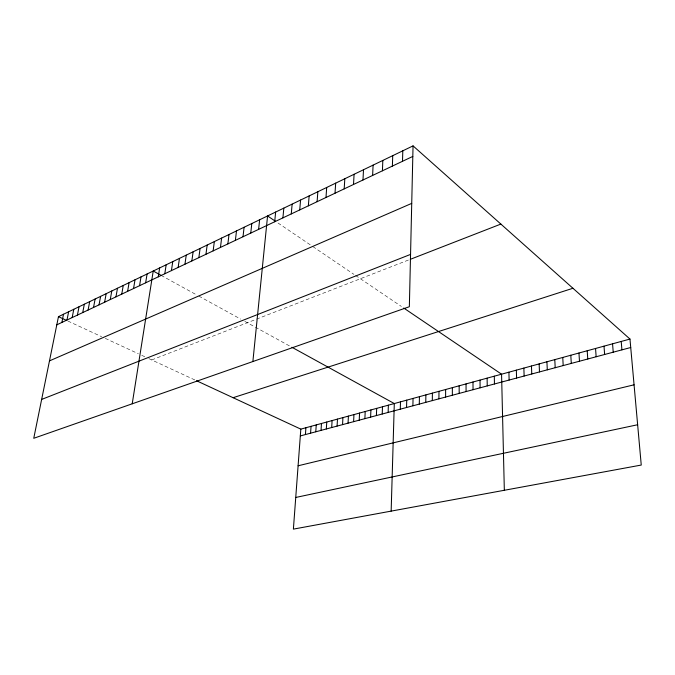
<?xml version="1.0" encoding="UTF-8"?>
<svg xmlns="http://www.w3.org/2000/svg" width="675" height="675" viewBox="0 0 675 675"><rect width="100%" height="100%" fill="white"/><g stroke="black" fill="none" stroke-linecap="round" stroke-linejoin="round"><path stroke-width="0.51" stroke-dasharray="3.38 2.53" d="M151.715 359.944L255.58 319.52M256.508 319.157L409.379 259.673M67.922 321.055L101.672 336.715M105.275 338.394L138.375 353.751M141.733 355.303L145.083 356.864M148.871 358.619L195.691 380.346M161.114 275.366L197.024 295.102M198.855 296.106L240.68 319.098M244.823 321.376L253.564 326.185M255.336 327.156L291.094 346.815M278.016 223.012L311.243 245.481M312.846 246.569L353.928 274.354M355.548 275.442L401.372 306.433"/><path stroke-width="1.01" d="M452.351 395.246L452.36 387.661M445.601 397.052L445.635 389.5M438.919 398.841L438.978 391.323M432.312 400.613L432.388 393.12M425.773 402.359L425.874 394.909M419.302 404.089L419.428 396.672M412.898 405.802L413.049 398.419M413.049 145.876L409.354 306.728L33.75 438.294L58.463 316.668L413.049 145.876L629.969 339.052L641.25 465.058L293.389 529.124L300.822 429.131L196.518 380.734M406.561 407.498L406.738 400.148M400.292 409.177L400.486 401.853M391.154 511.118L394.301 403.549L291.912 347.262M402.502 161.3L402.806 150.803M388.133 412.433L388.37 405.169M392.377 166.084L392.732 155.655M382.236 414.011L382.489 406.78M376.397 415.572L376.675 408.375M382.421 170.8L382.826 160.431M370.617 417.116L370.913 409.953M364.888 418.652L365.2 411.514M359.227 420.171L359.547 413.058M372.625 175.432L373.089 165.122M353.607 421.673L353.953 414.593M362.99 179.989L363.504 169.737M348.047 423.157L348.41 416.104M342.546 424.634L342.925 417.606M353.514 184.469L354.08 174.277M337.087 426.094L337.483 419.099M331.687 427.537L332.1 420.576M344.191 188.882L344.807 178.748M326.329 428.971L326.759 422.035M321.03 430.388L321.477 423.478M335.019 193.227L335.677 183.144M315.782 431.798L316.238 424.913M310.576 433.19L311.057 426.33M325.991 197.497L326.692 187.473M305.421 434.565L305.91 427.739M317.107 201.698L317.849 191.725M308.357 205.833L309.142 195.919M299.742 209.908L300.569 200.053M291.271 213.924L292.132 204.12M282.918 217.873L283.821 208.119M274.7 221.763L275.636 212.06M252.872 361.538L267.57 215.949L275.434 221.265M258.618 229.365L259.63 219.772M250.762 233.086L251.8 223.543M243.017 236.748L244.088 227.256M235.389 240.359L236.495 230.918M227.872 243.911L229.002 234.529M220.455 247.421L221.619 238.081M213.148 250.881L214.338 241.582M205.951 254.281L207.166 245.042M198.847 257.639L200.095 248.451M191.852 260.955L193.118 251.809M184.95 264.22L186.241 255.125M178.141 267.443L179.457 258.39M171.425 270.616L172.766 261.613M164.801 273.746L166.16 264.794M158.271 276.843L159.646 267.933M132.216 403.802L153.225 271.021L161.114 275.366M145.657 282.808L147.074 273.983M139.565 285.685L141.007 276.91M133.557 288.529L135.017 279.796M127.617 291.338L129.094 282.648M121.762 294.114L123.255 285.457M115.973 296.848L117.484 288.242M110.261 299.557L111.788 290.984M104.617 302.223L106.161 293.692M99.039 304.864L100.6 296.376M93.538 307.462L95.108 299.017M88.096 310.036L89.682 301.632M82.721 312.584L84.324 304.214M77.414 315.09L79.026 306.762M72.174 317.571L73.794 309.285M66.985 320.026L68.622 311.774M61.864 322.448L63.517 314.238M56.801 324.844L412.805 156.423M49.477 360.88L411.725 203.377M41.648 399.423L410.552 254.407M410.332 259.31L500.867 224.075M233.086 397.702L572.94 288.267M300.822 429.131L629.969 339.052M300.316 435.932L630.728 347.507M298.097 465.784L634.07 384.809M295.743 497.458L637.639 424.744M58.463 316.668L66.226 320.271M403.734 308.036L501.567 374.195L504.335 490.278M621.211 341.449L621.92 349.861M612.554 343.82L613.229 352.19M603.998 346.157L604.631 354.485M595.553 348.469L596.143 356.763M587.208 350.755L587.765 359.007M578.956 353.008L579.479 361.226M570.805 355.244L571.286 363.412M562.756 357.446L563.195 365.58M554.791 359.623L555.204 367.715M546.919 361.775L547.298 369.832M539.148 363.909L539.485 371.925M531.453 366.01L531.765 373.992M523.859 368.094L524.138 376.034M516.341 370.145L516.586 378.051M508.908 372.178L509.127 380.05M494.303 376.177L494.454 383.974M487.114 378.143L487.24 385.906M480.009 380.093L480.111 387.813M472.981 382.016L473.057 389.703M466.037 383.915L466.079 391.567M459.16 385.796L459.177 393.415"/></g></svg>
